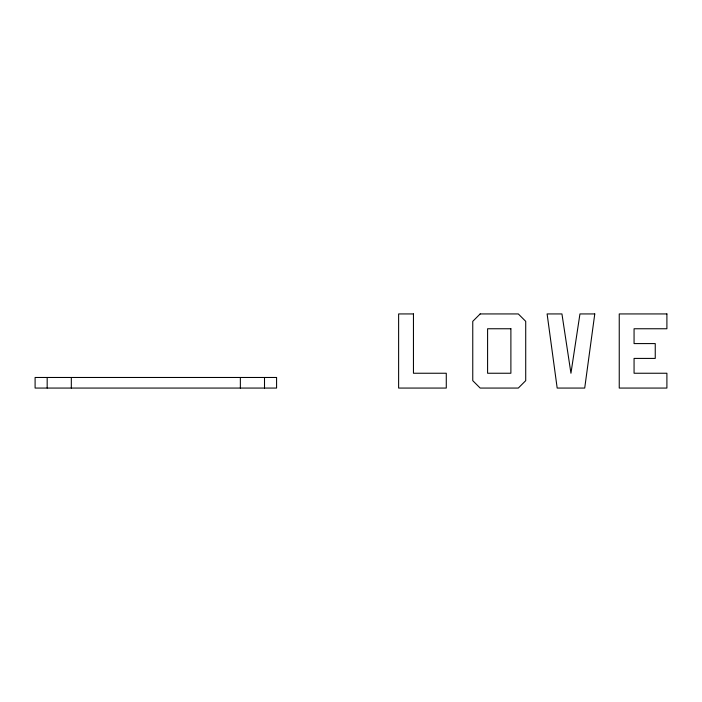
<?xml version="1.0" encoding="UTF-8"?>
<svg xmlns="http://www.w3.org/2000/svg" width="702" height="702" viewBox="0 0 702 702"><rect width="100%" height="100%" fill="white"/><g stroke="black" fill="none" stroke-linecap="round" stroke-linejoin="round"><path stroke-width="1.05" d="M264.505 377.474L264.505 388.066M240.356 377.474L240.356 388.066M71.323 377.474L71.323 388.066M47.174 377.474L47.174 388.066M594.769 313.934L584.713 388.066L557.177 388.066L547.112 313.934L561.942 313.934L570.945 373.245L579.949 313.934L594.769 313.934M480.177 313.934L472.762 321.34L472.762 380.659L480.177 388.066L518.304 388.066L525.719 380.659L525.719 321.34L518.304 313.934L480.177 313.934M413.452 313.934L398.622 313.934L398.622 388.066L446.279 388.066L446.279 373.245L413.452 373.245L413.452 313.934M666.9 313.934L619.243 313.934L619.243 388.066L666.9 388.066L666.9 373.245L634.064 373.245L634.064 358.415L655.247 358.415L655.247 343.585L634.064 343.585L634.064 328.755L666.9 328.755L666.9 313.934M510.889 328.755L487.592 328.755L487.592 373.245L510.889 373.245L510.889 328.755M276.579 377.474L35.1 377.474L35.1 388.066L276.579 388.066L276.579 377.474"/></g></svg>
